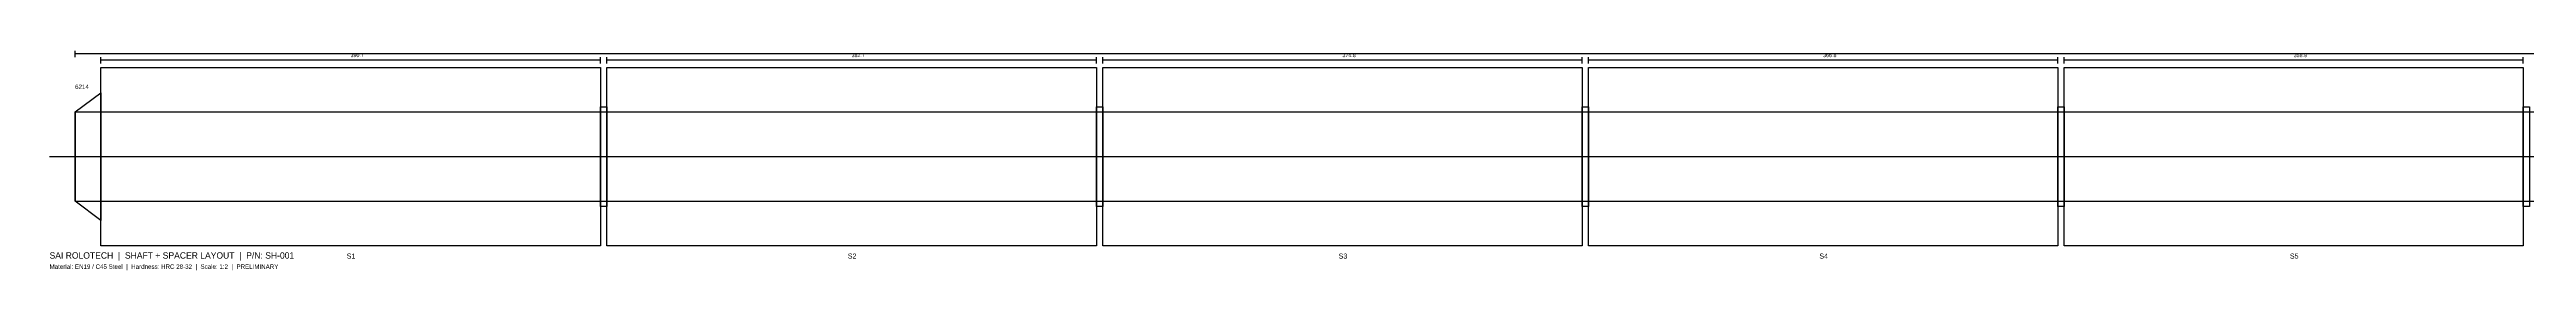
# Model space of a CAD drawing. Header units: metres. Extents: x -20 to 7811, y -89 to 86.
# Drawn here: x -20 to 1916, y -89 to 83 of the extents above; entities that cross this region are included whole.
import ezdxf

# ---------------------------------------------------------------- set-up
doc = ezdxf.new("R2010")
doc.units = ezdxf.units.M
for name, color, linetype in [('CENTRE', 1, 'Continuous'), ('DIMENSION', 2, 'Continuous'), ('HATCH', 8, 'Continuous'), ('NOTES', 3, 'Continuous'), ('OUTLINE', 7, 'Continuous'), ('TITLE', 4, 'Continuous')]:
    doc.layers.add(name, color=color, linetype=linetype)

msp = doc.modelspace()

# ---------------------------------------------------------------- linework, layer by layer
at = {"layer": 'CENTRE'}
msp.add_line((-20, 0), (7783.3, 0), dxfattribs=at)
at = {"layer": 'DIMENSION', "color": 2}
for p, q in [((0, 78), (0, 83)), ((0, 81), (7763.3, 81)), ((20, 73), (20, 78)), ((410.7, 73), (410.7, 78)), ((415.7, 73), (415.7, 78)), ((798.4, 73), (798.4, 78)), ((803.4, 73), (803.4, 78)), ((1178.2, 73), (1178.2, 78)), ((1183.2, 73), (1183.2, 78)), ((1550, 73), (1550, 78)), ((1555, 73), (1555, 78)), ((1913.9, 73), (1913.9, 78)), ((20, 76), (410.7, 76)), ((415.7, 76), (798.4, 76)), ((803.4, 76), (1178.2, 76)), ((1183.2, 76), (1550, 76)), ((1555, 76), (1913.9, 76))]:
    msp.add_line(p, q, dxfattribs=at)
at = {"layer": 'HATCH'}
for points in [[(410.7, 39), (415.7, 39), (415.7, -39), (410.7, -39)], [(798.4, 39), (803.4, 39), (803.4, -39), (798.4, -39)], [(1178.2, 39), (1183.2, 39), (1183.2, -39), (1178.2, -39)], [(1550, 39), (1555, 39), (1555, -39), (1550, -39)], [(1913.9, 39), (1918.9, 39), (1918.9, -39), (1913.9, -39)]]:
    msp.add_lwpolyline(points, close=True, dxfattribs=at)
at = {"layer": 'OUTLINE'}
for p, q in [((0, 35), (7763.3, 35)), ((0, 35), (0, -35)), ((0, -35), (7763.3, -35))]:
    msp.add_line(p, q, dxfattribs=at)
for points in [[(20, 70), (410.7, 70), (410.7, -70), (20, -70)], [(415.7, 70), (798.4, 70), (798.4, -70), (415.7, -70)], [(803.4, 70), (1178.2, 70), (1178.2, -70), (803.4, -70)], [(1183.2, 70), (1550, 70), (1550, -70), (1183.2, -70)], [(1555, 70), (1913.9, 70), (1913.9, -70), (1555, -70)], [(0, 35), (20, 50), (20, -50), (0, -35)]]:
    msp.add_lwpolyline(points, close=True, dxfattribs=at)

# ---------------------------------------------------------------- texts
at = {"layer": 'DIMENSION'}
for s, p in [('390.7', (215.35, 78)), ('382.7', (607.05, 78)), ('374.8', (990.8, 78)), ('366.8', (1366.6, 78)), ('358.9', (1734.45, 78))]:
    msp.add_text(s, height=3, dxfattribs=at).set_placement(p)
at = {"layer": 'NOTES'}
for s, p in [('6214', (0, 53)), ('Material: EN19 / C45 Steel  |  Hardness: HRC 28-32  |  Scale: 1:2  |  PRELIMINARY', (-20, -88))]:
    msp.add_text(s, height=3.5, dxfattribs=at).set_placement(p)
at = {"layer": 'TITLE'}
for s, height, p in [('SAI ROLOTECH  |  SHAFT + SPACER LAYOUT  |  P/N: SH-001', 5, (-20, -80)), ('S1', 4, (212.35, -80)), ('S2', 4, (604.05, -80)), ('S3', 4, (987.8, -80)), ('S4', 4, (1363.6, -80)), ('S5', 4, (1731.45, -80))]:
    msp.add_text(s, height=height, dxfattribs=at).set_placement(p)

doc.saveas('drawing.dxf')
